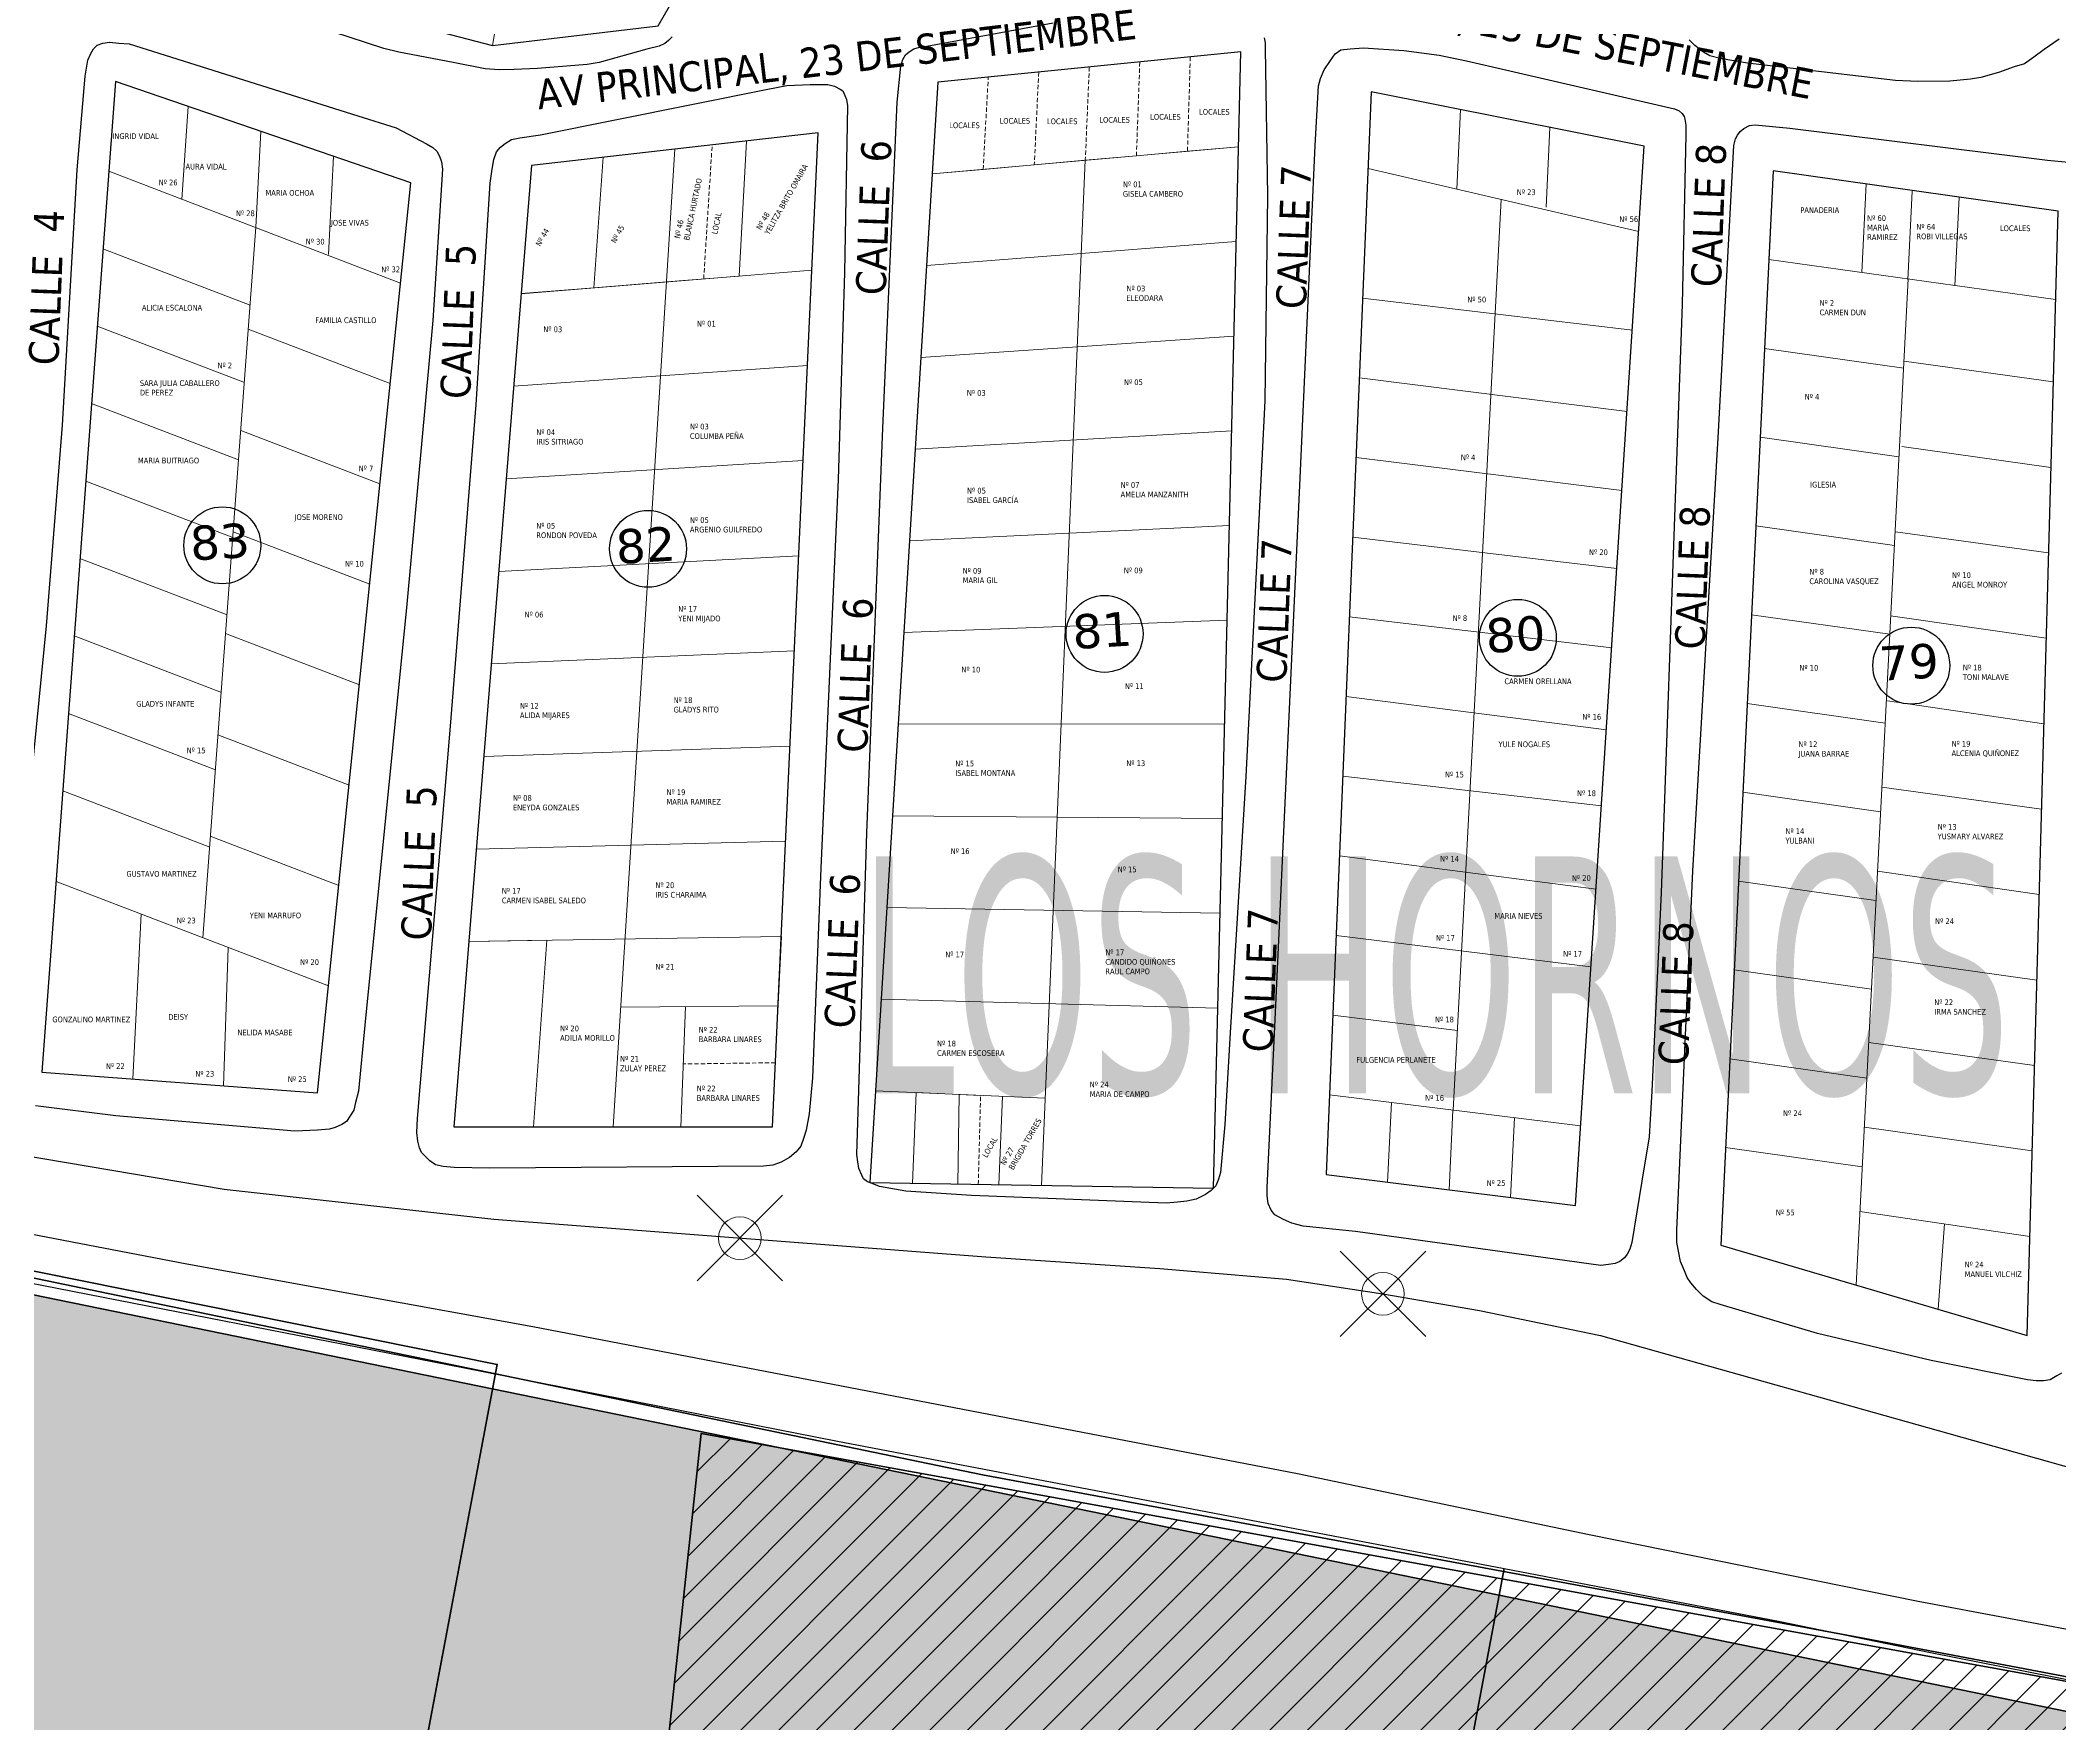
# Model space of a CAD drawing. Header units: metres. Extents: x 2 to 659295185, y -28 to 1124222152.
# Drawn here: x 657019.8 to 657256.1, y 1122568.8 to 1122765.7 of the extents above; entities that cross this region are included whole.
import ezdxf

# ---------------------------------------------------------------- set-up
doc = ezdxf.new("R2010")
doc.units = ezdxf.units.M
doc.header["$MEASUREMENT"] = 0
doc.header["$PDMODE"] = 35
doc.header["$PDSIZE"] = 5
doc.linetypes.add('CCSM_C1_CUERPO BJ$0$DASHED', pattern=[0.75, 0.5, -0.25])
doc.linetypes.add('CCSM_C1_CUERPO CK$0$DASHED', pattern=[0.75, 0.5, -0.25])
for name, color, linetype in [('CALLES', 1, 'CONTINUOUS'), ('CERCA', 7, 'CONTINUOUS'), ('Cota', 3, 'CONTINUOUS'), ('LOTES DE TERRENO PARA URBANIZAR', 1, 'CONTINUOUS'), ('MANZANA', 30, 'CONTINUOUS'), ('Numero de manzana', 6, 'CONTINUOUS'), ('Nº parcela', 4, 'CONTINUOUS'), ('Parcelas', 140, 'CONTINUOUS'), ('PUNTO', 3, 'CONTINUOUS'), ('TEXTOS', 7, 'CONTINUOUS')]:
    doc.layers.add(name, color=color, linetype=linetype)
doc.layers.add('OCUPACIONES IRREGULARES', color=34, linetype='CONTINUOUS', lineweight=200)
doc.layers.add('PARCELA', color=140, linetype='CONTINUOUS', lineweight=40)
doc.styles.add('ROMAN', font='verdana.ttf')
doc.styles.get("Standard").update_dxf_attribs({"font": 'tahoma.ttf'})

msp = doc.modelspace()

# ---------------------------------------------------------------- hatches: boundary and pattern name
at = {"layer": 'LOTES DE TERRENO PARA URBANIZAR', "lineweight": 40}
h = msp.add_hatch(dxfattribs=at)
h.set_pattern_fill('ANSI31', color=1, scale=25, style=0)
edge = h.paths.add_edge_path()
edge.add_line((657322, 1122377), (657348.1697, 1122556.9868))
edge.add_line((657348.1697, 1122556.9868), (657323.4363, 1122561.6858))
edge.add_line((657323.4363, 1122561.6858), (657272.8811, 1122570.8639))
edge.add_line((657272.8811, 1122570.8639), (657097.1397, 1122602.7692))
edge.add_line((657097.1397, 1122602.7692), (657078.2462, 1122426.7833))
edge.add_line((657078.2462, 1122426.7833), (657404.897, 1122353.7881))
at = {"layer": 'OCUPACIONES IRREGULARES', "lineweight": 200, "transparency": 33554651}
h = msp.add_hatch(color=256, dxfattribs=at)
h.dxf.hatch_style = 1
h.set_gradient(color1=(153, 76, 0), one_color=1, tint=1)
h.paths.add_polyline_path([(657346, 1122552), (657014, 1122620), (656982, 1122459), (657320, 1122378)])

# ---------------------------------------------------------------- linework, layer by layer
at = {"layer": 'CERCA', "lineweight": 0}
for p, q in [((657072.6952, 1122765.1367), (657075.0911, 1122779.3466)), ((657037.0994, 1122758.0185), (657036.3738, 1122747.1522)), ((657185.9847, 1122757.658), (657185.5392, 1122748.3385)), ((657196.4381, 1122755.5696), (657195.9926, 1122746.2501)), ((657045.6109, 1122755.0936), (657045.0261, 1122743.8872)), ((657054.1223, 1122752.1688), (657053.5036, 1122740.709)), ((657027.808, 1122750.4323), (657061.9461, 1122737.3596)), ((657175.1565, 1122750.7542), (657206.828, 1122743.3853)), ((657222.0434, 1122740.1306), (657222.5445, 1122750.4913)), ((657232.9351, 1122738.5908), (657233.4362, 1122748.9516)), ((657190.7236, 1122747.1323), (657185.1311, 1122640.5928)), ((657238.3086, 1122737.7413), (657238.8097, 1122748.102)), ((657243.8268, 1122737.0511), (657244.328, 1122747.4118)), ((657027.1356, 1122741.3713), (657044.3503, 1122734.7792)), ((657222.0396, 1122740.1035), (657255.6008, 1122735.444)), ((657238.3475, 1122737.8394), (657232.2632, 1122620.1262)), ((657174.5248, 1122735.5951), (657206.0786, 1122731.853)), ((657026.4633, 1122732.3103), (657043.6779, 1122725.7182)), ((657044.1344, 1122731.9722), (657060.7439, 1122725.6118)), ((657221.5347, 1122729.7158), (657237.8404, 1122727.4078)), ((657237.884, 1122728.235), (657255.3362, 1122725.7857)), ((657174.1363, 1122726.2732), (657205.4593, 1122722.3234)), ((657025.7909, 1122723.2493), (657043.0056, 1122716.6572)), ((657043.2462, 1122720.1041), (657059.5418, 1122713.864)), ((657221.0298, 1122719.3281), (657237.2719, 1122717.0291)), ((657237.6101, 1122718.2387), (657255.0623, 1122715.7895)), ((657173.7478, 1122716.9513), (657204.8592, 1122713.0906)), ((657025.1186, 1122714.1883), (657042.3332, 1122707.5962)), ((657220.5249, 1122708.9403), (657236.7352, 1122706.6458)), ((657042.3579, 1122708.2361), (657058.3396, 1122702.1161)), ((657173.3593, 1122707.6294), (657204.2656, 1122703.9568)), ((657236.8873, 1122708.2537), (657254.7885, 1122705.7932)), ((657024.4462, 1122705.1274), (657041.6609, 1122698.5352)), ((657172.9709, 1122698.3075), (657203.6626, 1122694.6782)), ((657220.02, 1122698.5526), (657236.1985, 1122696.2626)), ((657236.2715, 1122698.4162), (657254.5146, 1122695.797)), ((657023.7739, 1122696.0664), (657040.9885, 1122689.4743)), ((657041.4697, 1122696.368), (657057.1374, 1122690.3683)), ((657172.5824, 1122688.9856), (657203.0393, 1122685.0862)), ((657219.515, 1122688.1649), (657235.6618, 1122685.8794)), ((657235.9217, 1122688.4778), (657254.2407, 1122685.8007)), ((657023.1015, 1122687.0054), (657040.3162, 1122680.4133)), ((657040.5814, 1122684.5), (657055.9353, 1122678.6205)), ((657022.4292, 1122677.9444), (657039.6438, 1122671.3523)), ((657172.1939, 1122679.6637), (657202.4626, 1122676.2136)), ((657219.0101, 1122677.7771), (657235.1252, 1122675.4961)), ((657235.2752, 1122678.3994), (657253.9669, 1122675.8045)), ((657039.6932, 1122672.632), (657054.7331, 1122666.8727)), ((657171.8054, 1122670.3418), (657201.829, 1122666.463)), ((657234.7665, 1122668.5574), (657253.693, 1122665.8082)), ((657021.642, 1122667.3362), (657053.531, 1122655.1248)), ((657218.5052, 1122667.3894), (657234.5885, 1122665.1129)), ((657171.417, 1122661.0199), (657201.2379, 1122657.3687)), ((657218.0003, 1122657.0017), (657234.0518, 1122654.7296)), ((657234.2464, 1122658.4947), (657253.4191, 1122655.812)), ((657171.0285, 1122651.6979), (657185.6198, 1122649.9024)), ((657233.7308, 1122648.5187), (657253.1453, 1122645.8157)), ((657217.4954, 1122646.6139), (657233.5151, 1122644.3464)), ((657170.64, 1122642.376), (657200.0286, 1122638.7596)), ((657177.8923, 1122641.4844), (657177.4468, 1122632.165)), ((657185.0875, 1122640.5953), (657184.6421, 1122631.2758)), ((657192.2828, 1122639.7061), (657191.8373, 1122630.3867)), ((657233.2536, 1122638.5954), (657252.8714, 1122635.8195)), ((657216.9905, 1122636.2262), (657232.9784, 1122633.9632)), ((657232.7087, 1122628.7446), (657252.5975, 1122625.8232)), ((657241.8565, 1122617.3033), (657242.6025, 1122627.2913))]:
    msp.add_line(p, q, dxfattribs=at)
at = {"layer": 'LOTES DE TERRENO PARA URBANIZAR', "color": 1, "lineweight": 40}
msp.add_lwpolyline([(657322, 1122377), (657348.1697, 1122556.9868), (657323.4363, 1122561.6858), (657272.8811, 1122570.8639), (657097.1397, 1122602.7692), (657078.2462, 1122426.7833), (657404.897, 1122353.7881)], dxfattribs=at)
at = {"layer": 'MANZANA', "lineweight": -2}
for p, q in [((657059.9899, 1122764.8045), (657051.9831, 1122767.4239)), ((657123.5488, 1122765.0844), (657138.3254, 1122767.8039)), ((657026.0252, 1122764.7645), (657026.4623, 1122765.2044)), ((657026.4623, 1122765.2044), (657027.1137, 1122765.4343)), ((657027.1137, 1122765.4343), (657027.8805, 1122765.5443)), ((657027.8805, 1122765.5443), (657028.9772, 1122765.4343)), ((657028.9772, 1122765.4343), (657030.1811, 1122765.3344)), ((657030.1811, 1122765.3344), (657056.9554, 1122756.9361)), ((657092.2064, 1122765.0544), (657090.7881, 1122764.7145)), ((657092.866, 1122765.3844), (657092.2064, 1122765.0544)), ((657093.3031, 1122765.7243), (657092.866, 1122765.3844)), ((657093.7401, 1122766.1642), (657093.3031, 1122765.7243)), ((657122.6748, 1122764.9644), (657123.5488, 1122765.0844)), ((657162.9887, 1122766.0342), (657163.1041, 1122765.4743)), ((657163.1041, 1122765.4743), (657163.1041, 1122764.8145)), ((657213.4038, 1122765.1444), (657212.7441, 1122765.8043)), ((657214.3933, 1122764.3746), (657213.4038, 1122765.1444)), ((657256.0266, 1122765.8843), (657254.2784, 1122764.6645)), ((657025.0522, 1122761.5451), (657025.3738, 1122763.4348)), ((657025.3738, 1122763.4348), (657025.6954, 1122764.2046)), ((657025.6954, 1122764.2046), (657026.0252, 1122764.7645)), ((657061.7462, 1122764.3646), (657059.9899, 1122764.8045)), ((657068.112, 1122763.1748), (657061.7462, 1122764.3646)), ((657071.8391, 1122762.415), (657068.112, 1122763.1748)), ((657082.3526, 1122762.7949), (657077.974, 1122762.445)), ((657083.7791, 1122762.9149), (657082.3526, 1122762.7949)), ((657085.2056, 1122763.1448), (657083.7791, 1122762.9149)), ((657090.7881, 1122764.7145), (657085.2056, 1122763.1448)), ((657120.0691, 1122758.5357), (657120.4896, 1122762.7449)), ((657120.4896, 1122762.7449), (657120.704, 1122763.5247)), ((657120.704, 1122763.5247), (657121.0338, 1122764.0746)), ((657121.0338, 1122764.0746), (657121.4709, 1122764.4046)), ((657121.4709, 1122764.4046), (657122.0151, 1122764.7445)), ((657122.0151, 1122764.7445), (657122.6748, 1122764.9644)), ((657163.1041, 1122764.8145), (657163.401, 1122747.558)), ((657170.0224, 1122762.305), (657170.781, 1122763.4048)), ((657170.781, 1122763.4048), (657171.3252, 1122764.1846)), ((657171.3252, 1122764.1846), (657171.9849, 1122764.6345)), ((657171.9849, 1122764.6345), (657173.0816, 1122764.7445)), ((657173.0816, 1122764.7445), (657174.6071, 1122764.8645)), ((657174.6071, 1122764.8645), (657179.3237, 1122764.5545)), ((657179.3237, 1122764.5545), (657183.4879, 1122764.0146)), ((657183.4879, 1122764.0146), (657186.6708, 1122763.3648)), ((657186.6708, 1122763.3648), (657198.8499, 1122760.5453)), ((657215.1602, 1122763.9346), (657214.3933, 1122764.3746)), ((657216.364, 1122763.6147), (657215.1602, 1122763.9346)), ((657219.5469, 1122763.0748), (657216.364, 1122763.6147)), ((657236.8715, 1122761.0452), (657219.5469, 1122763.0748)), ((657250.774, 1122762.6549), (657248.9186, 1122761.985)), ((657251.9778, 1122762.9948), (657250.774, 1122762.6549)), ((657253.0745, 1122763.7747), (657251.9778, 1122762.9948)), ((657254.2784, 1122764.6645), (657253.0745, 1122763.7747)), ((657024.1122, 1122750.5974), (657025.0522, 1122761.5451)), ((657073.4801, 1122762.315), (657071.8391, 1122762.415)), ((657075.2364, 1122762.325), (657073.4801, 1122762.315)), ((657077.974, 1122762.445), (657075.2364, 1122762.325)), ((657104.938, 1122760.0254), (657107.1313, 1122760.4754)), ((657107.1313, 1122760.4754), (657109.869, 1122760.5953)), ((657109.869, 1122760.5953), (657111.9552, 1122760.6053)), ((657111.9552, 1122760.6053), (657112.722, 1122760.3854)), ((657112.722, 1122760.3854), (657113.3817, 1122760.0554)), ((657168.9669, 1122753.4468), (657169.371, 1122760.4154)), ((657169.371, 1122760.4154), (657169.5854, 1122761.3052)), ((657169.5854, 1122761.3052), (657170.0224, 1122762.305)), ((657198.8499, 1122760.5453), (657211.0207, 1122757.7259)), ((657239.5019, 1122760.9453), (657236.8715, 1122761.0452)), ((657243.2208, 1122760.9653), (657239.5019, 1122760.9453)), ((657245.6368, 1122761.1952), (657243.2208, 1122760.9653)), ((657246.8407, 1122761.4252), (657245.6368, 1122761.1952)), ((657248.9186, 1122761.985), (657246.8407, 1122761.4252)), ((657078.3369, 1122754.7065), (657104.938, 1122760.0254)), ((657113.3817, 1122760.0554), (657113.7115, 1122759.8355)), ((657113.7115, 1122759.8355), (657113.9259, 1122759.2856)), ((657114.264, 1122758.0758), (657113.9094, 1122738.6098)), ((657113.9259, 1122759.2856), (657114.1486, 1122758.8457)), ((657114.1486, 1122758.8457), (657114.264, 1122758.0758)), ((657118.3787, 1122720.3735), (657120.0691, 1122758.5357)), ((657056.9554, 1122756.9361), (657061.4576, 1122755.5164)), ((657211.0207, 1122757.7259), (657211.5732, 1122757.506)), ((657211.5732, 1122757.506), (657211.903, 1122757.176)), ((657211.903, 1122757.176), (657212.1257, 1122756.8461)), ((657212.1257, 1122756.8461), (657212.2329, 1122756.5162)), ((657212.2329, 1122756.5162), (657212.3483, 1122755.8463)), ((657212.3483, 1122755.8463), (657212.3483, 1122754.7465)), ((657219.1429, 1122755.4364), (657219.7943, 1122755.7763)), ((657219.7943, 1122755.7763), (657220.454, 1122755.8863)), ((657220.454, 1122755.8863), (657224.5109, 1122755.4664)), ((657061.4576, 1122755.5164), (657064.9703, 1122753.6567)), ((657064.9703, 1122753.6567), (657065.7455, 1122753.2168)), ((657065.7455, 1122753.2168), (657066.1825, 1122752.7769)), ((657073.1915, 1122752.6969), (657073.6285, 1122753.2468)), ((657073.6285, 1122753.2468), (657074.181, 1122753.6967)), ((657074.181, 1122753.6967), (657074.9396, 1122754.1366)), ((657074.9396, 1122754.1366), (657075.9291, 1122754.3666)), ((657075.9291, 1122754.3666), (657078.3369, 1122754.7065)), ((657167.2683, 1122715.3945), (657168.9669, 1122753.4468)), ((657212.3483, 1122754.7465), (657211.8948, 1122734.8306)), ((657216.1249, 1122719.2637), (657217.9472, 1122753.4468)), ((657217.9472, 1122753.4468), (657218.1616, 1122754.2166)), ((657218.1616, 1122754.2166), (657218.376, 1122754.6565)), ((657218.376, 1122754.6565), (657218.7059, 1122755.1064)), ((657218.7059, 1122755.1064), (657219.1429, 1122755.4364)), ((657224.5109, 1122755.4664), (657254.6577, 1122751.7271)), ((657066.1825, 1122752.7769), (657066.5123, 1122752.217)), ((657066.5123, 1122752.217), (657066.735, 1122751.5572)), ((657066.735, 1122751.5572), (657066.8504, 1122750.6773)), ((657072.6555, 1122750.6973), (657072.8699, 1122751.8071)), ((657072.8699, 1122751.8071), (657073.1915, 1122752.6969)), ((657254.6577, 1122751.7271), (657257.9478, 1122751.4072)), ((657022.3806, 1122720.7234), (657024.1122, 1122750.5974)), ((657066.8504, 1122750.6773), (657065.7207, 1122732.971)), ((657070.8084, 1122723.1529), (657072.4411, 1122749.0377)), ((657072.4411, 1122749.0377), (657072.6555, 1122750.6973)), ((657163.401, 1122747.558), (657163.0712, 1122723.5629)), ((657113.9094, 1122738.6098), (657113.1426, 1122714.3847)), ((657211.8948, 1122734.8306), (657211.2104, 1122715.4745)), ((657065.7207, 1122732.971), (657062.6862, 1122699.7777)), ((657067.7904, 1122685.5306), (657070.8084, 1122723.1529)), ((657163.0712, 1122723.5629), (657160.853, 1122679.6418)), ((657020.517, 1122697.2682), (657022.3806, 1122720.7234)), ((657116.4986, 1122673.0332), (657118.3787, 1122720.3735)), ((657213.1729, 1122668.5941), (657216.1249, 1122719.2637)), ((657164.2668, 1122650.3478), (657167.2683, 1122715.3945)), ((657211.2104, 1122715.4745), (657209.454, 1122666.0346)), ((657113.1426, 1122714.3847), (657111.1471, 1122668.914)), ((657062.6862, 1122699.7777), (657057.7552, 1122650.5377)), ((657017.0537, 1122662.0854), (657020.517, 1122697.2682)), ((657063.9396, 1122639.62), (657067.7904, 1122685.5306)), ((657160.853, 1122679.6418), (657159.0142, 1122649.6579)), ((657115.3525, 1122635.4208), (657116.4986, 1122673.0332)), ((657111.1471, 1122668.914), (657110.1658, 1122644.359)), ((657211.2764, 1122626.5526), (657213.1729, 1122668.5941)), ((657209.454, 1122666.0346), (657208.3491, 1122642.7993)), ((657057.7552, 1122650.5377), (657057.0214, 1122642.7993)), ((657159.0142, 1122649.6579), (657158.404, 1122638.9301)), ((657163.368, 1122631.5416), (657164.2668, 1122650.3478)), ((656958.6154, 1122645.3488), (657041.2965, 1122631.3316)), ((657057.0214, 1122642.7993), (657056.6998, 1122641.4696)), ((657110.1658, 1122644.359), (657109.7453, 1122640.1498)), ((657208.3491, 1122642.7993), (657208.1512, 1122639.48)), ((657028.6556, 1122639.9099), (657019.2306, 1122641.0797)), ((657049.5918, 1122638.1203), (657028.6556, 1122639.9099)), ((657056.0483, 1122639.9199), (657055.6196, 1122639.25)), ((657056.4854, 1122640.5798), (657056.0483, 1122639.9199)), ((657056.6998, 1122641.4696), (657056.4854, 1122640.5798)), ((657109.7453, 1122640.1498), (657109.4237, 1122638.2702)), ((657052.2223, 1122638.2402), (657049.5918, 1122638.1203)), ((657053.6488, 1122638.3602), (657052.2223, 1122638.2402)), ((657054.3002, 1122638.5802), (657053.6488, 1122638.3602)), ((657055.0671, 1122638.9201), (657054.3002, 1122638.5802)), ((657055.6196, 1122639.25), (657055.0671, 1122638.9201)), ((657063.8407, 1122637.9603), (657063.9396, 1122639.62)), ((657063.9561, 1122636.9605), (657063.8407, 1122637.9603)), ((657109.4237, 1122638.2702), (657109.1021, 1122637.2704)), ((657158.404, 1122638.9301), (657157.8763, 1122633.2912)), ((657208.044, 1122637.4904), (657207.1947, 1122632.2914)), ((657208.1512, 1122639.48), (657208.044, 1122637.4904)), ((657064.1787, 1122636.1907), (657063.9561, 1122636.9605)), ((657064.4014, 1122635.6408), (657064.1787, 1122636.1907)), ((657064.9456, 1122635.0909), (657064.4014, 1122635.6408)), ((657065.3909, 1122634.651), (657064.9456, 1122635.0909)), ((657107.4612, 1122635.0509), (657106.4799, 1122634.501)), ((657108.228, 1122635.7207), (657107.4612, 1122635.0509)), ((657108.7723, 1122636.3906), (657108.228, 1122635.7207)), ((657109.1021, 1122637.2704), (657108.7723, 1122636.3906)), ((657115.4679, 1122634.541), (657115.3525, 1122635.4208)), ((657066.0506, 1122634.2111), (657065.3909, 1122634.651)), ((657066.9246, 1122633.9911), (657066.0506, 1122634.2111)), ((657068.2439, 1122633.8911), (657066.9246, 1122633.9911)), ((657072.4081, 1122633.7911), (657068.2439, 1122633.8911)), ((657104.402, 1122634.0511), (657072.4081, 1122633.7911)), ((657105.4987, 1122634.1611), (657104.402, 1122634.0511)), ((657106.4799, 1122634.501), (657105.4987, 1122634.1611)), ((657115.5833, 1122633.7611), (657115.4679, 1122634.541)), ((657115.9132, 1122632.9913), (657115.5833, 1122633.7611)), ((657116.1358, 1122632.5514), (657115.9132, 1122632.9913)), ((657157.8763, 1122633.2912), (657157.6619, 1122632.5114)), ((657036.951, 1122622.5834), (656994.6168, 1122630.6918)), ((657041.2965, 1122631.3316), (657072.8699, 1122627.8224)), ((657116.5728, 1122632.2215), (657116.1358, 1122632.5514)), ((657117.1171, 1122632.0015), (657116.5728, 1122632.2215)), ((657117.9994, 1122631.6716), (657117.1171, 1122632.0015)), ((657119.0961, 1122631.4616), (657117.9994, 1122631.6716)), ((657121.0668, 1122631.1317), (657119.0961, 1122631.4616)), ((657128.7437, 1122630.6118), (657121.0668, 1122631.1317)), ((657151.5352, 1122629.722), (657128.7437, 1122630.6118)), ((657156.1364, 1122630.7318), (657155.0397, 1122630.1819)), ((657156.7961, 1122631.1817), (657156.1364, 1122630.7318)), ((657157.3403, 1122631.7416), (657156.7961, 1122631.1817)), ((657157.6619, 1122632.5114), (657157.3403, 1122631.7416)), ((657163.368, 1122630.5518), (657163.368, 1122631.5416)), ((657163.4834, 1122629.662), (657163.368, 1122630.5518)), ((657207.1947, 1122632.2914), (657206.0238, 1122625.0929)), ((657152.8546, 1122629.8319), (657151.5352, 1122629.722)), ((657153.9513, 1122629.9519), (657152.8546, 1122629.8319)), ((657155.0397, 1122630.1819), (657153.9513, 1122629.9519)), ((657163.8133, 1122628.8921), (657163.4834, 1122629.662)), ((657164.2586, 1122628.3422), (657163.8133, 1122628.8921)), ((657165.2481, 1122627.7924), (657164.2586, 1122628.3422)), ((656985.868, 1122626.7726), (657069.4396, 1122610.4459)), ((657072.8699, 1122627.8224), (657130.4176, 1122623.4332)), ((657166.2293, 1122627.3524), (657165.2481, 1122627.7924)), ((657167.5486, 1122627.0225), (657166.2293, 1122627.3524)), ((657173.6918, 1122626.3926), (657167.5486, 1122627.0225)), ((657202.4121, 1122622.4235), (657173.6918, 1122626.3926)), ((657211.2764, 1122625.1129), (657211.2764, 1122626.5526)), ((657130.4176, 1122623.4332), (657150.8096, 1122622.0835)), ((657205.1497, 1122623.3233), (657204.6055, 1122622.8734)), ((657205.4795, 1122623.7632), (657205.1497, 1122623.3233)), ((657205.8011, 1122624.3231), (657205.4795, 1122623.7632)), ((657206.0238, 1122625.0929), (657205.8011, 1122624.3231)), ((657211.5072, 1122623.9032), (657211.2764, 1122625.1129)), ((657211.7299, 1122622.9034), (657211.5072, 1122623.9032)), ((657077.4216, 1122615.2349), (657036.951, 1122622.5834)), ((657150.8096, 1122622.0835), (657165.6026, 1122620.8238)), ((657203.2944, 1122622.5434), (657202.4121, 1122622.4235)), ((657204.0612, 1122622.6534), (657203.2944, 1122622.5434)), ((657204.6055, 1122622.8734), (657204.0612, 1122622.6534)), ((657212.1669, 1122621.8036), (657211.7299, 1122622.9034)), ((657212.505, 1122621.0337), (657212.1669, 1122621.8036)), ((657212.942, 1122620.3739), (657212.505, 1122621.0337)), ((657165.6026, 1122620.8238), (657176.8994, 1122619.1041)), ((657176.8994, 1122619.1041), (657188.1962, 1122617.1645)), ((657213.6017, 1122619.594), (657212.942, 1122620.3739)), ((657214.3768, 1122618.8242), (657213.6017, 1122619.594)), ((657215.3663, 1122618.1643), (657214.3768, 1122618.8242)), ((657188.1962, 1122617.1645), (657202.3461, 1122614.2351)), ((657216.3558, 1122617.8444), (657215.3663, 1122618.1643)), ((657227.7598, 1122614.4651), (657216.3558, 1122617.8444)), ((657166.9137, 1122598.0484), (657077.4216, 1122615.2349)), ((657202.3461, 1122614.2351), (657280.022, 1122592.3496)), ((657241.0356, 1122611.3157), (657227.7598, 1122614.4651)), ((657069.4396, 1122610.4459), (657112.8705, 1122601.8976)), ((657252.3324, 1122609.0362), (657241.0356, 1122611.3157)), ((657255.7297, 1122609.4961), (657254.9628, 1122609.0562)), ((657256.2739, 1122609.836), (657255.7297, 1122609.4961)), ((657253.3219, 1122608.9362), (657252.3324, 1122609.0362)), ((657254.196, 1122608.9362), (657253.3219, 1122608.9362)), ((657254.9628, 1122609.0562), (657254.196, 1122608.9362)), ((657112.8705, 1122601.8976), (657191.0658, 1122586.9807)), ((657201.0185, 1122590.8999), (657166.9137, 1122598.0484)), ((657239.5184, 1122583.1015), (657201.0185, 1122590.8999)), ((657191.0658, 1122586.9807), (657223.1999, 1122580.8219)), ((657301.7003, 1122571.4338), (657239.5184, 1122583.1015)), ((657223.1999, 1122580.8219), (657240.9696, 1122577.1427)), ((657240.9696, 1122577.1427), (657272.8811, 1122570.8639))]:
    msp.add_line(p, q, dxfattribs=at)
at = {"layer": 'MANZANA', "lineweight": 40}
for points in [[(657010.14, 1122623.56), (657073.26, 1122610.84), (657040.187, 1122434.976), (656977.2338, 1122448.5832), (657010.14, 1122623.56)], [(657040.53, 1122436.8), (657073.26, 1122610.84)]]:
    msp.add_lwpolyline(points, dxfattribs=at)
at = {"layer": 'Numero de manzana', "lineweight": -2}
for centre in [(657041.0932, 1122706.6722), (657090.9088, 1122706.2609), (657090.9088, 1122706.2609), (657090.9088, 1122706.2609), (657144.3263, 1122696.3123), (657144.3263, 1122696.3123), (657144.3263, 1122696.3123), (657192.6841, 1122695.8478), (657238.7171, 1122692.5959)]:
    msp.add_circle(centre, 4.5001, dxfattribs=at)
at = {"layer": 'Nº parcela', "lineweight": 40}
for points in [[(656991.9739, 1122626.5494), (657130.0419, 1122597.9446), (657233.275, 1122578.7629), (657329.5623, 1122560.5215), (657404.1619, 1122545.9992)], [(657073.26, 1122610.84), (657040.187, 1122434.976)], [(657191.0658, 1122586.9807), (657157.9928, 1122411.1166)]]:
    msp.add_lwpolyline(points, dxfattribs=at)
at = {"layer": 'OCUPACIONES IRREGULARES', "lineweight": 200}
msp.add_lwpolyline([(657346, 1122552), (657014, 1122620), (656982, 1122459), (657320, 1122378), (657346, 1122552)], dxfattribs=at)
at = {"layer": 'PARCELA', "linetype": 'CCSM_C1_CUERPO BJ$0$DASHED', "lineweight": 0}
for p, q in [((657148.4504, 1122763.21), (657148.0513, 1122752.2496)), ((657154.3605, 1122763.8006), (657154.0275, 1122752.782)), ((657130.1227, 1122750.6526), (657130.7203, 1122761.4383)), ((657136.6304, 1122762.0289), (657136.0989, 1122751.185)), ((657142.5404, 1122762.6194), (657142.0751, 1122751.7173)), ((657105.8301, 1122646.1449), (657095.0374, 1122645.996))]:
    msp.add_line(p, q, dxfattribs=at)
at = {"layer": 'PARCELA', "lineweight": 0}
for p, q in [((657124.8103, 1122760.8478), (657124.1465, 1122750.1203)), ((657102.4344, 1122753.9722), (657101.5793, 1122738.1785)), ((657124.1465, 1122750.1203), (657160.0036, 1122753.3143)), ((657154.0275, 1122752.782), (657160.0036, 1122753.3143)), ((657077.2631, 1122751.1173), (657094.044, 1122753.0206)), ((657077.2631, 1122751.1173), (657085.6535, 1122752.0689)), ((657085.6535, 1122752.0689), (657084.5628, 1122736.804)), ((657086.8437, 1122638.6496), (657094.044, 1122753.0206)), ((657130.1227, 1122750.6526), (657136.0989, 1122751.185)), ((657136.0989, 1122751.185), (657142.0751, 1122751.7173)), ((657136.9566, 1122631.7865), (657142.0751, 1122751.7173)), ((657142.0751, 1122751.7173), (657148.0513, 1122752.2496)), ((657148.0513, 1122752.2496), (657154.0275, 1122752.782)), ((657124.1465, 1122750.1203), (657130.1227, 1122750.6526)), ((657123.4828, 1122739.3928), (657159.7368, 1122742.2375)), ((657076.0471, 1122736.1162), (657110.1144, 1122738.868)), ((657076.0545, 1122736.1168), (657084.5628, 1122736.804)), ((657084.5628, 1122736.804), (657093.071, 1122737.4913)), ((657093.071, 1122737.4913), (657101.5793, 1122738.1785)), ((657159.4699, 1122731.1608), (657122.8191, 1122728.6653)), ((657075.1819, 1122725.2872), (657109.5763, 1122727.7307)), ((657122.1553, 1122717.9378), (657159.2031, 1122720.084)), ((657109.065, 1122716.5957), (657074.3094, 1122714.4576)), ((657121.4916, 1122707.2103), (657158.9363, 1122709.0072)), ((657073.4369, 1122703.6279), (657108.5537, 1122705.4606)), ((657120.8278, 1122696.4828), (657158.6694, 1122697.9304)), ((657108.0424, 1122694.3255), (657072.5643, 1122692.7983)), ((657120.1641, 1122685.7554), (657158.3766, 1122685.7739)), ((657071.6918, 1122681.9687), (657107.5311, 1122683.1905)), ((657119.5003, 1122675.0279), (657158.1097, 1122674.6971)), ((657107.0198, 1122672.0554), (657070.8192, 1122671.1391)), ((657118.8366, 1122664.3004), (657157.8429, 1122663.6204)), ((657069.9467, 1122660.3095), (657106.5085, 1122660.9203)), ((657069.9467, 1122660.3095), (657079.0866, 1122660.4622)), ((657079.0866, 1122660.4622), (657077.5226, 1122638.6496)), ((657106.5085, 1122660.9203), (657105.9972, 1122649.7853)), ((657106.1388, 1122652.8117), (657087.7065, 1122652.656)), ((657095.3079, 1122652.7202), (657094.7419, 1122638.6496)), ((657118.1728, 1122653.5729), (657157.576, 1122652.5436)), ((657157.576, 1122652.5436), (657157.3092, 1122641.4668)), ((657105.9972, 1122649.7853), (657105.4859, 1122638.6496)), ((657117.5091, 1122642.8454), (657137.3923, 1122641.9968)), ((657121.8443, 1122632.0307), (657122.2971, 1122642.6411)), ((657122.2971, 1122642.6411), (657127.3176, 1122642.4268)), ((657127.3176, 1122642.4268), (657127.1482, 1122631.945)), ((657127.3176, 1122642.4268), (657129.8153, 1122642.3202)), ((657131.9476, 1122631.8675), (657132.389, 1122642.2104)), ((657157.3092, 1122641.4668), (657157.0682, 1122631.4616)), ((657068.2015, 1122638.6496), (657086.8437, 1122638.6496)), ((657068.2015, 1122638.6496), (657077.5226, 1122638.6496))]:
    msp.add_line(p, q, dxfattribs=at)
at = {"layer": 'PARCELA', "linetype": 'CCSM_C1_CUERPO CK$0$DASHED', "lineweight": 0}
for p, q in [((657097.4193, 1122737.8425), (657098.4105, 1122753.5158)), ((657129.5479, 1122631.9062), (657129.8153, 1122642.3202))]:
    msp.add_line(p, q, dxfattribs=at)
at = {"layer": 'Parcelas', "lineweight": 0}
for p, q in [((657045.0261, 1122743.8872), (657038.805, 1122660.7639)), ((657030.6177, 1122644.243), (657031.5971, 1122663.5241)), ((657041.2485, 1122643.4541), (657041.7675, 1122659.598))]:
    msp.add_line(p, q, dxfattribs=at)
at = {"layer": 'Parcelas', "lineweight": -3}
for points in [[(657076.1656, 1122814.6822), (657050.8496, 1122773.7352), (657052.1399, 1122770.527), (657072.6952, 1122765.1367), (657092.0938, 1122767.4488), (657107.6363, 1122794.4002), (657076.1656, 1122814.6822)], [(657124.8103, 1122760.8478), (657116.845, 1122632.1115), (657157.0682, 1122631.4616), (657160.2705, 1122764.3911), (657124.8103, 1122760.8478)], [(657124.8103, 1122760.8478), (657116.845, 1122632.1115), (657157.0682, 1122631.4616), (657160.2705, 1122764.3911), (657124.8103, 1122760.8478)], [(657124.8103, 1122760.8478), (657116.845, 1122632.1115), (657157.0682, 1122631.4616), (657160.2705, 1122764.3911), (657124.8103, 1122760.8478)], [(657028.5879, 1122760.9434), (657019.987, 1122645.0318), (657052.2531, 1122642.6375), (657063.1443, 1122749.0685), (657028.5879, 1122760.9434)], [(657170.2515, 1122633.0541), (657199.4235, 1122629.4492), (657207.4766, 1122753.3643), (657175.5312, 1122759.7464), (657170.2515, 1122633.0541)], [(657077.2631, 1122751.1173), (657068.2015, 1122638.6496), (657105.4859, 1122638.6496), (657110.8249, 1122754.9239), (657077.2631, 1122751.1173)], [(657077.2631, 1122751.1173), (657068.2015, 1122638.6496), (657105.4859, 1122638.6496), (657110.8249, 1122754.9239), (657077.2631, 1122751.1173)], [(657077.2631, 1122751.1173), (657068.2015, 1122638.6496), (657105.4859, 1122638.6496), (657110.8249, 1122754.9239), (657077.2631, 1122751.1173)], [(657222.5445, 1122750.4913), (657216.4343, 1122624.784), (657252.2801, 1122614.236), (657255.8839, 1122745.7782), (657222.5445, 1122750.4913)]]:
    msp.add_lwpolyline(points, dxfattribs=at)
at = {"layer": 'PUNTO', "lineweight": 0}
for p in [(657101.6437, 1122625.6278), (657176.8994, 1122619.1041)]:
    msp.add_point(p, dxfattribs=at)

# ---------------------------------------------------------------- texts
at = {"layer": 'CALLES', "color": 0}
for s, rotation, p in [('AV PRINCIPAL, 23 DE SEPTIEMBRE', 349.029897, (657157.5669, 1122772.29)), ('AV PRINCIPAL, 23 DE SEPTIEMBRE', 6.733391, (657078.0979, 1122757.6622)), ('CALLE  6', 87.808645, (657118.7001, 1122735.8875)), ('CALLE 8', 87.808645, (657216.4229, 1122736.8234)), ('CALLE 7', 87.808645, (657167.8679, 1122734.2636)), ('CALLE  4', 87.808645, (657021.9117, 1122727.6883)), ('CALLE  5', 87.808645, (657070.0855, 1122723.74)), ('CALLE 8', 87.808645, (657214.5376, 1122694.4447)), ('CALLE 7', 87.808645, (657165.5807, 1122690.5507)), ('CALLE  6', 87.808645, (657116.5492, 1122682.3632)), ('CALLE  5', 87.808645, (657065.5013, 1122660.3878)), ('CALLE  6', 87.808645, (657115.0411, 1122650.1162)), ('CALLE 7', 87.808645, (657163.9808, 1122647.3077)), ('CALLE 8', 87.808645, (657212.5925, 1122645.7978))]:
    msp.add_text(s, height=3.5001, rotation=rotation, dxfattribs=at).set_placement(p)
at = {"layer": 'Cota', "lineweight": 0, "attachment_point": 1}
for s, width, heights, insert, char_height in [('LOCALES', 3.577803, [0], (657126.1449, 1122756.1473), 0.66716), ('LOCALES', 3.577803, [0], (657132.0372, 1122756.6725), 0.66716), ('LOCALES', 3.577803, [0], (657137.5806, 1122756.6143), 0.66716), ('LOCALES', 3.577803, [0], (657143.7075, 1122756.789), 0.66716), ('LOCALES', 3.577803, [0], (657149.659, 1122757.1384), 0.66716), ('LOCALES', 3.577803, [0], (657155.3778, 1122757.7219), 0.66716), ('INGRID VIDAL', 9.384331, [0], (657028.2354, 1122754.8801), 0.667156), ('AURA VIDAL', 9.384331, [0], (657036.7932, 1122751.309), 0.66716), ('Nº 26', 8.056678, [0], (657033.6535, 1122749.456), 0.66716), ('Nº 01\\PGISELA CAMBERO', 8.056678, [0], (657146.4713, 1122749.24), 0.667156), ('MARIA OCHOA', 9.384331, [0], (657046.1443, 1122748.2457), 0.667156), ('Nº 23', 8.056678, [0], (657192.5583, 1122748.3164), 0.66716), ('PANADERIA', 6.608546, [0], (657225.7262, 1122746.2308), 0.66716), ('Nº 28', 8.056678, [0], (657042.6852, 1122745.852), 0.66716), ('JOSE VIVAS', 9.384331, [0], (657053.7969, 1122744.7501), 0.66716), ('Nº 56', 8.056678, [0], (657204.5496, 1122745.166), 0.66716), ('Nº 60\\PMARIA RAMIREZ', 5.978781, [2.9045], (657233.5498, 1122745.2858), 0.667156), ('Nº 64\\PROBI VILLEGAS', 6.048418, [0], (657239.3116, 1122744.2636), 0.667156), ('LOCALES', 6.791722, [0], (657249.085, 1122744.0985), 0.66716), ('Nº 30', 8.056678, [0], (657050.86, 1122742.5373), 0.66716), ('Nº 32', 8.056678, [0], (657059.6888, 1122739.2932), 0.66716), ('Nº 03\\PELEODARA', 8.056678, [0], (657146.8873, 1122737.0523), 0.66716), ('ALICIA ESCALONA', 9.384331, [0.8567], (657031.69, 1122734.81), 0.667156), ('Nº 50', 8.056678, [0], (657186.7693, 1122735.764), 0.66716), ('Nº 2\\PCARMEN DUN', 12.005448, [0], (657227.9819, 1122735.367), 0.66716), ('FAMILIA CASTILLO', 9.384331, [0], (657051.9697, 1122733.3408), 0.667156), ('Nº 03', 8.056678, [0], (657078.6581, 1122732.2798), 0.66716), ('Nº 01', 9.438585, [0], (657096.6308, 1122732.9424), 0.66716), ('Nº 2', 8.056678, [0], (657040.534, 1122728.0523), 0.66716), ('SARA JULIA CABALLERO DE PEREZ', 9.384331, [0], (657031.4493, 1122725.984), 0.667156), ('Nº 03', 8.056678, [0], (657128.2108, 1122724.8331), 0.66716), ('Nº 05', 8.056678, [0], (657146.5916, 1122726.0909), 0.66716), ('Nº 4', 11.693594, [0], (657226.2485, 1122724.38), 0.66716), ('Nº 04\\PIRIS SITRIAGO', 8.056678, [0], (657077.8358, 1122720.2426), 0.667156), ('Nº 03\\PCOLUMBA PEÑA', 9.438585, [0], (657095.8084, 1122720.9053), 0.667156), ('MARIA BUITRIAGO', 9.384331, [0], (657031.2237, 1122716.9272), 0.667156), ('Nº 7', 8.056678, [0], (657057.0532, 1122716.0044), 0.66716), ('Nº 4', 8.056678, [0], (657186.0094, 1122717.2995), 0.66716), ('Nº 05\\PISABEL GARCÍA', 8.056678, [0], (657128.2305, 1122713.4035), 0.667156), ('Nº 07 \\PAMELIA MANZANITH', 9.438585, [0], (657146.2032, 1122714.0662), 0.667156), ('IGLESIA', 9.447029, [0], (657226.8783, 1122714.1046), 0.66716), ('JOSE MORENO', 9.384331, [0], (657049.552, 1122710.3092), 0.667156), ('Nº 05\\PRONDON POVEDA', 8.056678, [0], (657077.8358, 1122709.2997), 0.667156), ('Nº 05\\PARGENIO GUILFREDO', 9.438585, [0], (657095.8084, 1122709.9623), 0.667156), ('Nº 20', 8.056678, [0], (657201.0072, 1122706.1974), 0.66716), ('Nº 10', 8.056678, [0], (657055.444, 1122704.8522), 0.66716), ('Nº 09\\PMARIA GIL', 8.056678, [0], (657127.72, 1122704.0295), 0.66716), ('Nº 09', 9.438585, [0], (657146.5817, 1122704.0703), 0.66716), ('Nº 8\\PCAROLINA VASQUEZ', 11.693594, [0], (657226.7935, 1122703.9187), 0.667156), ('Nº 10 \\PANGEL MONROY', 12.302164, [0], (657243.4838, 1122703.5177), 0.667156), ('Nº 06', 8.056678, [0], (657076.4664, 1122698.9041), 0.66716), ('Nº 17\\PYENI MIJADO', 9.438585, [0], (657094.4391, 1122699.5667), 0.667156), ('Nº 8', 8.056678, [0], (657185.0435, 1122698.4947), 0.66716), ('Nº 10', 8.056678, [0], (657127.578, 1122692.4661), 0.66716), ('Nº 10', 12.194681, [0], (657225.6278, 1122692.6802), 0.66716), ('Nº 18 \\PTONI MALAVE', 10.279651, [0], (657244.7478, 1122692.7049), 0.667156), ('Nº 11', 9.438585, [0], (657146.702, 1122690.5433), 0.66716), ('CARMEN ORELLANA', 9.438585, [0], (657191.1101, 1122691.0982), 0.667156), ('GLADYS INFANTE', 9.384331, [0.8567], (657031.0315, 1122688.4691), 0.667156), ('Nº 12\\PALIDA MIJARES', 8.056678, [0], (657075.9185, 1122688.2345), 0.667156), ('Nº 18\\PGLADYS RITO', 9.438585, [0], (657093.8912, 1122688.8972), 0.667156), ('Nº 16', 8.056678, [0], (657200.2245, 1122686.953), 0.66716), ('Nº 15', 8.056678, [0], (657036.9234, 1122683.0121), 0.66716), ('YULE NOGALES', 9.438585, [0], (657190.4229, 1122683.7292), 0.667156), ('Nº 12\\PJUANA BARRAE', 12.194681, [0], (657225.5158, 1122683.7409), 0.667156), ('Nº 19\\PALCENIA QUIÑONEZ', 8.973191, [0], (657243.4308, 1122683.796), 0.667156), ('Nº 15\\PISABEL MONTANA', 8.056678, [0], (657126.8526, 1122681.4826), 0.667156), ('Nº 13', 9.438585, [0], (657146.8695, 1122681.5152), 0.66716), ('Nº 15', 8.056678, [0], (657184.1549, 1122680.1879), 0.66716), ('Nº 19\\PMARIA RAMIREZ', 9.438585, [0], (657093.0688, 1122678.1158), 0.667156), ('Nº 18', 8.056678, [0], (657199.6099, 1122677.9973), 0.66716), ('Nº 08\\PENEYDA GONZALES', 8.056678, [0], (657075.0962, 1122677.4532), 0.667156), ('Nº 14\\PYULBANI', 9.351656, [0], (657223.9944, 1122673.569), 0.66716), ('Nº 13\\PYUSMARY ALVAREZ ', 12.165917, [0], (657241.8094, 1122674.0629), 0.667156), ('Nº 16', 8.056678, [0], (657126.3183, 1122671.227), 0.66716), ('GUSTAVO MARTINEZ', 9.384331, [0], (657029.884, 1122668.5682), 0.667156), ('Nº 15', 9.438585, [0], (657145.8641, 1122669.0969), 0.66716), ('Nº 14', 8.056678, [0], (657183.5857, 1122670.3382), 0.66716), ('Nº 17\\PCARMEN ISABEL SALEDO', 10.86829, [0], (657073.8025, 1122666.5765), 0.667156), ('Nº 20\\PIRIS CHARAIMA', 9.438585, [0], (657091.7752, 1122667.2392), 0.667156), ('Nº 20', 8.056678, [0], (657199.0119, 1122668.0776), 0.66716), ('YENI MARRUFO', 9.384331, [0], (657044.308, 1122663.7037), 0.667156), ('MARIA NIEVES', 9.438585, [0], (657189.9339, 1122663.6426), 0.667156), ('Nº 23', 8.056678, [0], (657035.7759, 1122663.1112), 0.66716), ('Nº 17', 8.056678, [0], (657183.0967, 1122661.0734), 0.66716), ('Nº 24', 12.165917, [0], (657241.5006, 1122663.0306), 0.66716), ('Nº 17', 8.056678, [0], (657125.6855, 1122659.151), 0.66716), ('Nº 17\\PCANDIDO QUIÑONES\\PRAUL CAMPO', 9.438585, [0], (657144.4152, 1122659.3886), 0.667156), ('Nº 17', 8.056678, [0], (657197.9855, 1122659.2081), 0.66716), ('Nº 20', 8.056678, [0], (657050.2, 1122658.2467), 0.66716), ('Nº 21', 9.438585, [0], (657091.7752, 1122657.6992), 0.66716), ('DEISY ', 9.384331, [0], (657034.7813, 1122651.8333), 0.66716), ('Nº 22\\PIRMA SANCHEZ', 13.346726, [0], (657241.4037, 1122653.5498), 0.667156), ('GONZALINO MARTINEZ', 10.451601, [0], (657021.2111, 1122651.5416), 0.667156), ('NELIDA MASABE', 9.384331, [0], (657042.8714, 1122650.0067), 0.667156), ('Nº 20\\PADILIA MORILLO', 9.438585, [0], (657080.6199, 1122650.4845), 0.667156), ('Nº 22\\PBARBARA LINARES', 9.438585, [0], (657096.837, 1122650.3296), 0.667156), ('Nº 18', 8.056678, [0], (657182.9892, 1122651.5326), 0.66716), ('Nº 21\\PZULAY PEREZ', 9.438585, [0], (657087.6389, 1122646.9312), 0.667156), ('Nº 18\\PCARMEN ESCOSERA', 9.677116, [0], (657124.7275, 1122648.7207), 0.667156), ('Nº 22', 8.056678, [0], (657027.4769, 1122646.0847), 0.66716), ('Nº 23', 8.056678, [0], (657037.9422, 1122645.1832), 0.66716), ('Nº 25', 8.056678, [0], (657048.7633, 1122644.5497), 0.66716), ('FULGENCIA PERLANETE', 10.371121, [0], (657173.781, 1122646.7993), 0.667156), ('Nº 22\\PBARBARA LINARES', 9.438585, [0], (657096.6116, 1122643.4603), 0.667156), ('Nº 24\\PMARIA DE CAMPO', 9.438585, [0], (657142.5897, 1122643.9179), 0.667156), ('Nº 16', 8.056678, [0], (657181.8327, 1122642.3648), 0.66716), ('Nº 24', 12.165917, [0], (657223.7082, 1122640.5627), 0.66716), ('Nº 25', 8.056678, [0], (657189.0265, 1122632.3934), 0.66716), ('Nº 55', 12.165917, [0], (657222.868, 1122628.9553), 0.66716), ('Nº 24\\PMANUEL VILCHIZ', 9.559054, [0], (657244.9613, 1122622.8558), 0.667156)]:
    msp.add_mtext_dynamic_manual_height_columns(s, width=width, gutter_width=9.6186, heights=heights, dxfattribs=dict(at, insert=insert, char_height=char_height))
for s, width, insert, char_height, rotation in [('Nº 48\\PYELITZA BRITO OMAIRA', 11.082534, (657103.5223, 1122743.8295), 0.667156, 60.436442), ('Nº 46\\PBLANCA HURTADO', 8.056678, (657093.976, 1122742.6591), 0.667156, 78.20752), ('Nº 44', 8.056678, (657077.7155, 1122741.9221), 0.66716, 60.436442), ('Nº 45', 8.056678, (657086.5177, 1122742.2939), 0.66716, 60.436442), ('LOCAL', 8.056678, (657098.3425, 1122743.1543), 0.66716, 78.20752), ('Nº 27\\PBRIGIDA TORRES', 9.677116, (657132.0963, 1122634.4158), 0.667156, 60.168585), ('LOCAL', 8.056678, (657129.9771, 1122635.3044), 0.66716, 60.168585)]:
    msp.add_mtext_dynamic_manual_height_columns(s, width=width, gutter_width=9.6186, heights=[0], dxfattribs=dict(at, insert=insert, char_height=char_height, rotation=rotation))
at = {"layer": 'Numero de manzana', "lineweight": -2, "style": 'ROMAN'}
for s, p in [('83', (657037.4455, 1122704.8956)), ('82', (657087.2612, 1122704.4843)), ('82', (657087.2612, 1122704.4843)), ('82', (657087.2612, 1122704.4843)), ('81', (657140.6786, 1122694.5357)), ('81', (657140.6786, 1122694.5357)), ('81', (657140.6786, 1122694.5357)), ('80', (657189.0365, 1122694.0712)), ('79', (657235.0695, 1122690.8193))]:
    msp.add_text(s, height=4, rotation=3.491535, dxfattribs=at).set_placement(p)
at = {"layer": 'TEXTOS', "color": 0, "width": 0.615385}
msp.add_text('LOS HORNOS II', height=27.699362, dxfattribs=at).set_placement((657115.5945, 1122642.5701))

doc.saveas('drawing.dxf')
